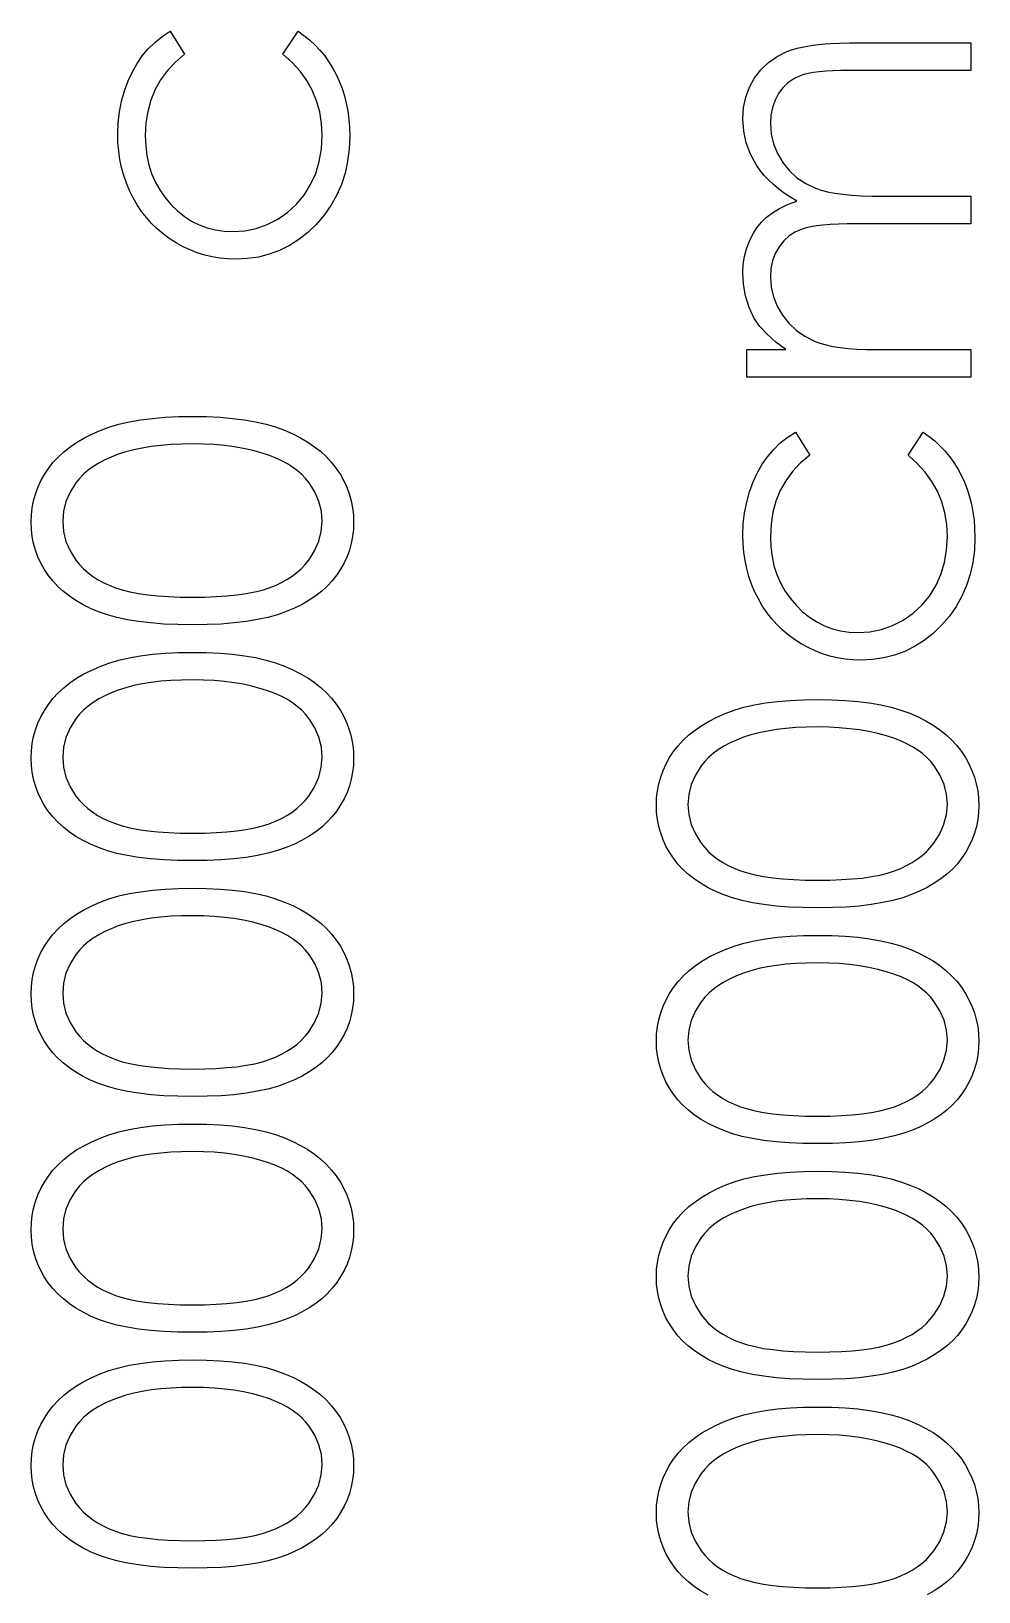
# Model space of a CAD drawing. Header units: millimetres. Extents: x -496 to 15, y 154 to 434.
# Drawn here: x -371.89 to -362.62, y 207.67 to 222.94 of the extents above; entities that cross this region are included whole.
import ezdxf

# ---------------------------------------------------------------- set-up
doc = ezdxf.new("R2010")
doc.units = ezdxf.units.MM

msp = doc.modelspace()

# ---------------------------------------------------------------- linework, layer by layer
at = {"color": 7, "linetype": 'Continuous', "flags": 128}
for points in [[(-370.532, 222.94), (-370.392, 222.715), (-370.392, 222.715), (-370.482, 222.639), (-370.56, 222.555), (-370.626, 222.466), (-370.68, 222.369), (-370.722, 222.266), (-370.752, 222.156), (-370.77, 222.04), (-370.776, 221.917), (-370.776, 221.917), (-370.772, 221.818), (-370.761, 221.723), (-370.741, 221.633), (-370.714, 221.547), (-370.678, 221.466), (-370.635, 221.388), (-370.585, 221.315), (-370.526, 221.246), (-370.462, 221.183), (-370.394, 221.129), (-370.323, 221.083), (-370.248, 221.045), (-370.171, 221.016), (-370.09, 220.996), (-370.005, 220.983), (-369.917, 220.979), (-369.917, 220.979), (-369.802, 220.987), (-369.691, 221.009), (-369.583, 221.048), (-369.478, 221.101), (-369.382, 221.169), (-369.296, 221.247), (-369.222, 221.337), (-369.159, 221.439), (-369.109, 221.549), (-369.074, 221.666), (-369.053, 221.789), (-369.046, 221.919), (-369.046, 221.919), (-369.052, 222.038), (-369.07, 222.151), (-369.1, 222.259), (-369.142, 222.362), (-369.196, 222.458), (-369.262, 222.549), (-369.34, 222.635), (-369.43, 222.715), (-369.43, 222.715), (-369.282, 222.94), (-369.282, 222.94), (-369.224, 222.899), (-369.169, 222.855), (-369.117, 222.807), (-369.069, 222.756), (-369.024, 222.702), (-368.983, 222.643), (-368.944, 222.582), (-368.909, 222.518), (-368.878, 222.451), (-368.851, 222.381), (-368.828, 222.309), (-368.81, 222.235), (-368.795, 222.158), (-368.785, 222.079), (-368.778, 221.998), (-368.776, 221.914), (-368.776, 221.914), (-368.781, 221.787), (-368.797, 221.666), (-368.822, 221.55), (-368.858, 221.439), (-368.904, 221.334), (-368.96, 221.234), (-369.026, 221.14), (-369.102, 221.052), (-369.186, 220.972), (-369.273, 220.902), (-369.366, 220.844), (-369.462, 220.795), (-369.564, 220.758), (-369.669, 220.731), (-369.779, 220.715), (-369.893, 220.71), (-369.893, 220.71), (-369.971, 220.712), (-370.047, 220.72), (-370.122, 220.732), (-370.195, 220.75), (-370.267, 220.772), (-370.338, 220.8), (-370.407, 220.832), (-370.475, 220.869), (-370.541, 220.911), (-370.602, 220.957), (-370.66, 221.006), (-370.715, 221.06), (-370.765, 221.116), (-370.812, 221.177), (-370.855, 221.242), (-370.895, 221.31), (-370.93, 221.381), (-370.961, 221.454), (-370.987, 221.529), (-371.008, 221.607), (-371.025, 221.686), (-371.036, 221.767), (-371.043, 221.851), (-371.046, 221.937), (-371.046, 221.937), (-371.041, 222.044), (-371.029, 222.151), (-371.008, 222.255), (-370.979, 222.357), (-370.943, 222.454), (-370.902, 222.544), (-370.856, 222.626), (-370.805, 222.701), (-370.748, 222.768), (-370.683, 222.831), (-370.611, 222.889), (-370.532, 222.94)], [(-364.892, 219.556), (-364.892, 219.825), (-364.892, 219.825), (-364.511, 219.825), (-364.511, 219.825), (-364.609, 219.899), (-364.694, 219.975), (-364.763, 220.051), (-364.819, 220.129), (-364.819, 220.129), (-364.868, 220.238), (-364.903, 220.35), (-364.923, 220.464), (-364.93, 220.581), (-364.93, 220.581), (-364.926, 220.66), (-364.915, 220.737), (-364.895, 220.812), (-364.867, 220.885), (-364.833, 220.954), (-364.794, 221.016), (-364.749, 221.072), (-364.7, 221.121), (-364.642, 221.164), (-364.573, 221.206), (-364.493, 221.244), (-364.401, 221.279), (-364.401, 221.279), (-364.464, 221.315), (-364.523, 221.353), (-364.578, 221.394), (-364.629, 221.437), (-364.677, 221.482), (-364.721, 221.529), (-364.76, 221.578), (-364.796, 221.63), (-364.855, 221.737), (-364.897, 221.848), (-364.922, 221.963), (-364.93, 222.083), (-364.93, 222.083), (-364.923, 222.193), (-364.902, 222.296), (-364.867, 222.393), (-364.817, 222.483), (-364.754, 222.564), (-364.68, 222.634), (-364.595, 222.693), (-364.499, 222.741), (-364.445, 222.761), (-364.384, 222.777), (-364.317, 222.792), (-364.243, 222.804), (-364.164, 222.813), (-364.078, 222.82), (-363.986, 222.824), (-363.887, 222.825), (-363.887, 222.825), (-362.7, 222.825), (-362.7, 222.825), (-362.7, 222.556), (-362.7, 222.556), (-363.888, 222.556), (-363.888, 222.556), (-363.972, 222.555), (-364.05, 222.553), (-364.12, 222.548), (-364.184, 222.543), (-364.241, 222.536), (-364.291, 222.527), (-364.334, 222.517), (-364.37, 222.505), (-364.433, 222.475), (-364.489, 222.436), (-364.538, 222.387), (-364.581, 222.33), (-364.616, 222.266), (-364.641, 222.195), (-364.656, 222.119), (-364.661, 222.036), (-364.661, 222.036), (-364.653, 221.934), (-364.631, 221.838), (-364.593, 221.744), (-364.541, 221.656), (-364.476, 221.576), (-364.401, 221.507), (-364.316, 221.45), (-364.221, 221.404), (-364.166, 221.386), (-364.104, 221.369), (-364.033, 221.356), (-363.953, 221.345), (-363.866, 221.336), (-363.77, 221.33), (-363.665, 221.326), (-363.552, 221.325), (-363.552, 221.325), (-362.7, 221.325), (-362.7, 221.325), (-362.7, 221.056), (-362.7, 221.056), (-363.814, 221.056), (-363.814, 221.056), (-363.909, 221.055), (-363.996, 221.053), (-364.075, 221.048), (-364.145, 221.043), (-364.209, 221.036), (-364.263, 221.027), (-364.311, 221.017), (-364.35, 221.005), (-364.417, 220.976), (-364.477, 220.937), (-364.53, 220.888), (-364.576, 220.83), (-364.614, 220.765), (-364.64, 220.694), (-364.656, 220.617), (-364.661, 220.534), (-364.661, 220.534), (-364.654, 220.437), (-364.632, 220.342), (-364.595, 220.251), (-364.544, 220.163), (-364.48, 220.083), (-364.406, 220.013), (-364.323, 219.955), (-364.229, 219.908), (-364.176, 219.889), (-364.117, 219.872), (-364.05, 219.857), (-363.978, 219.846), (-363.899, 219.836), (-363.813, 219.83), (-363.721, 219.826), (-363.622, 219.825), (-363.622, 219.825), (-362.7, 219.825), (-362.7, 219.825), (-362.7, 219.556), (-362.7, 219.556), (-364.892, 219.556)], [(-370.314, 217.133), (-370.458, 217.134), (-370.594, 217.14), (-370.722, 217.151), (-370.841, 217.164), (-370.951, 217.182), (-371.053, 217.204), (-371.147, 217.23), (-371.233, 217.259), (-371.311, 217.292), (-371.385, 217.329), (-371.454, 217.369), (-371.518, 217.413), (-371.577, 217.459), (-371.631, 217.508), (-371.68, 217.561), (-371.725, 217.618), (-371.764, 217.676), (-371.798, 217.737), (-371.826, 217.799), (-371.85, 217.863), (-371.868, 217.929), (-371.882, 217.996), (-371.889, 218.065), (-371.892, 218.136), (-371.892, 218.136), (-371.889, 218.207), (-371.881, 218.277), (-371.868, 218.345), (-371.85, 218.412), (-371.826, 218.477), (-371.797, 218.54), (-371.763, 218.602), (-371.724, 218.661), (-371.679, 218.719), (-371.629, 218.773), (-371.574, 218.824), (-371.513, 218.872), (-371.448, 218.917), (-371.376, 218.96), (-371.3, 218.998), (-371.219, 219.034), (-371.131, 219.066), (-371.035, 219.094), (-370.933, 219.118), (-370.824, 219.137), (-370.707, 219.152), (-370.583, 219.163), (-370.452, 219.169), (-370.314, 219.171), (-370.314, 219.171), (-370.176, 219.169), (-370.045, 219.163), (-369.922, 219.152), (-369.806, 219.137), (-369.697, 219.118), (-369.595, 219.095), (-369.501, 219.068), (-369.413, 219.036), (-369.332, 219), (-369.257, 218.962), (-369.186, 218.92), (-369.12, 218.875), (-369.06, 218.827), (-369.004, 218.776), (-368.954, 218.721), (-368.909, 218.663), (-368.868, 218.603), (-368.834, 218.541), (-368.805, 218.478), (-368.781, 218.413), (-368.762, 218.346), (-368.749, 218.277), (-368.74, 218.207), (-368.738, 218.136), (-368.738, 218.136), (-368.74, 218.065), (-368.748, 217.996), (-368.761, 217.929), (-368.779, 217.864), (-368.802, 217.8), (-368.831, 217.738), (-368.865, 217.678), (-368.903, 217.62), (-368.947, 217.564), (-368.996, 217.511), (-369.05, 217.462), (-369.109, 217.416), (-369.174, 217.372), (-369.243, 217.332), (-369.317, 217.295), (-369.397, 217.261), (-369.483, 217.231), (-369.577, 217.205), (-369.679, 217.183), (-369.79, 217.165), (-369.909, 217.151), (-370.035, 217.14), (-370.171, 217.134), (-370.314, 217.133)], [(-364.416, 219.017), (-364.276, 218.792), (-364.276, 218.792), (-364.367, 218.716), (-364.445, 218.632), (-364.511, 218.542), (-364.565, 218.446), (-364.607, 218.343), (-364.637, 218.233), (-364.655, 218.117), (-364.661, 217.994), (-364.661, 217.994), (-364.657, 217.895), (-364.645, 217.8), (-364.626, 217.71), (-364.599, 217.624), (-364.563, 217.542), (-364.52, 217.465), (-364.469, 217.392), (-364.41, 217.323), (-364.346, 217.26), (-364.278, 217.206), (-364.207, 217.16), (-364.133, 217.122), (-364.055, 217.093), (-363.974, 217.073), (-363.889, 217.06), (-363.802, 217.056), (-363.802, 217.056), (-363.687, 217.064), (-363.575, 217.086), (-363.468, 217.125), (-363.363, 217.178), (-363.266, 217.246), (-363.18, 217.324), (-363.106, 217.414), (-363.044, 217.515), (-362.994, 217.626), (-362.959, 217.743), (-362.938, 217.866), (-362.93, 217.996), (-362.93, 217.996), (-362.936, 218.115), (-362.954, 218.228), (-362.984, 218.336), (-363.026, 218.439), (-363.081, 218.535), (-363.147, 218.626), (-363.225, 218.712), (-363.315, 218.792), (-363.315, 218.792), (-363.167, 219.017), (-363.167, 219.017), (-363.109, 218.976), (-363.053, 218.932), (-363.002, 218.884), (-362.954, 218.833), (-362.909, 218.779), (-362.867, 218.72), (-362.829, 218.659), (-362.794, 218.595), (-362.763, 218.527), (-362.736, 218.458), (-362.713, 218.386), (-362.694, 218.312), (-362.68, 218.235), (-362.669, 218.156), (-362.663, 218.075), (-362.661, 217.991), (-362.661, 217.991), (-362.666, 217.864), (-362.681, 217.743), (-362.707, 217.627), (-362.742, 217.516), (-362.788, 217.411), (-362.844, 217.311), (-362.91, 217.217), (-362.987, 217.129), (-363.07, 217.048), (-363.158, 216.979), (-363.251, 216.92), (-363.347, 216.872), (-363.448, 216.835), (-363.553, 216.808), (-363.663, 216.792), (-363.778, 216.786), (-363.778, 216.786), (-363.855, 216.789), (-363.931, 216.797), (-364.007, 216.809), (-364.08, 216.827), (-364.152, 216.849), (-364.223, 216.877), (-364.292, 216.909), (-364.36, 216.946), (-364.425, 216.988), (-364.487, 217.034), (-364.545, 217.083), (-364.599, 217.137), (-364.65, 217.193), (-364.697, 217.254), (-364.74, 217.319), (-364.779, 217.387), (-364.815, 217.458), (-364.846, 217.531), (-364.871, 217.606), (-364.892, 217.684), (-364.909, 217.763), (-364.921, 217.844), (-364.928, 217.928), (-364.93, 218.014), (-364.93, 218.014), (-364.926, 218.121), (-364.913, 218.228), (-364.893, 218.332), (-364.864, 218.434), (-364.828, 218.531), (-364.787, 218.621), (-364.741, 218.703), (-364.69, 218.777), (-364.632, 218.845), (-364.568, 218.908), (-364.496, 218.966), (-364.416, 219.017)], [(-370.315, 217.402), (-370.195, 217.403), (-370.082, 217.408), (-369.977, 217.415), (-369.879, 217.425), (-369.788, 217.438), (-369.706, 217.454), (-369.631, 217.472), (-369.564, 217.494), (-369.502, 217.518), (-369.444, 217.545), (-369.39, 217.575), (-369.34, 217.607), (-369.293, 217.643), (-369.251, 217.681), (-369.212, 217.722), (-369.177, 217.765), (-369.12, 217.856), (-369.079, 217.95), (-369.054, 218.046), (-369.046, 218.145), (-369.046, 218.145), (-369.053, 218.244), (-369.078, 218.34), (-369.118, 218.433), (-369.174, 218.522), (-369.209, 218.565), (-369.246, 218.604), (-369.289, 218.642), (-369.335, 218.676), (-369.385, 218.708), (-369.44, 218.738), (-369.498, 218.764), (-369.561, 218.788), (-369.561, 218.788), (-369.641, 218.815), (-369.725, 218.838), (-369.814, 218.857), (-369.906, 218.874), (-370.002, 218.886), (-370.102, 218.895), (-370.207, 218.9), (-370.315, 218.902), (-370.315, 218.902), (-370.423, 218.9), (-370.526, 218.896), (-370.624, 218.887), (-370.718, 218.877), (-370.806, 218.862), (-370.889, 218.845), (-370.967, 218.824), (-371.04, 218.801), (-371.109, 218.774), (-371.172, 218.746), (-371.231, 218.714), (-371.285, 218.681), (-371.334, 218.645), (-371.379, 218.606), (-371.419, 218.565), (-371.454, 218.521), (-371.511, 218.431), (-371.552, 218.338), (-371.576, 218.243), (-371.584, 218.145), (-371.584, 218.145), (-371.576, 218.045), (-371.552, 217.949), (-371.511, 217.856), (-371.454, 217.765), (-371.419, 217.722), (-371.38, 217.681), (-371.338, 217.643), (-371.292, 217.609), (-371.242, 217.576), (-371.188, 217.546), (-371.13, 217.519), (-371.069, 217.494), (-371.001, 217.473), (-370.926, 217.454), (-370.843, 217.438), (-370.752, 217.425), (-370.654, 217.415), (-370.549, 217.408), (-370.436, 217.403), (-370.315, 217.402)], [(-370.314, 214.825), (-370.458, 214.827), (-370.594, 214.833), (-370.722, 214.843), (-370.841, 214.857), (-370.951, 214.874), (-371.053, 214.896), (-371.147, 214.922), (-371.233, 214.952), (-371.311, 214.985), (-371.385, 215.021), (-371.454, 215.062), (-371.518, 215.105), (-371.577, 215.151), (-371.631, 215.201), (-371.68, 215.253), (-371.725, 215.31), (-371.764, 215.369), (-371.798, 215.429), (-371.826, 215.491), (-371.85, 215.556), (-371.868, 215.621), (-371.882, 215.689), (-371.889, 215.757), (-371.892, 215.828), (-371.892, 215.828), (-371.889, 215.899), (-371.881, 215.97), (-371.868, 216.038), (-371.85, 216.104), (-371.826, 216.169), (-371.797, 216.232), (-371.763, 216.294), (-371.724, 216.354), (-371.679, 216.411), (-371.629, 216.466), (-371.574, 216.517), (-371.513, 216.565), (-371.448, 216.61), (-371.376, 216.652), (-371.3, 216.69), (-371.219, 216.726), (-371.131, 216.758), (-371.035, 216.786), (-370.933, 216.81), (-370.824, 216.829), (-370.707, 216.844), (-370.583, 216.855), (-370.452, 216.861), (-370.314, 216.863), (-370.314, 216.863), (-370.176, 216.861), (-370.045, 216.855), (-369.922, 216.844), (-369.806, 216.83), (-369.697, 216.811), (-369.595, 216.787), (-369.501, 216.76), (-369.413, 216.728), (-369.332, 216.693), (-369.257, 216.654), (-369.186, 216.613), (-369.12, 216.568), (-369.06, 216.52), (-369.004, 216.468), (-368.954, 216.413), (-368.909, 216.356), (-368.868, 216.295), (-368.834, 216.234), (-368.805, 216.17), (-368.781, 216.105), (-368.762, 216.038), (-368.749, 215.97), (-368.74, 215.899), (-368.738, 215.828), (-368.738, 215.828), (-368.74, 215.757), (-368.748, 215.689), (-368.761, 215.621), (-368.779, 215.556), (-368.802, 215.493), (-368.831, 215.431), (-368.865, 215.371), (-368.903, 215.312), (-368.947, 215.256), (-368.996, 215.204), (-369.05, 215.154), (-369.109, 215.108), (-369.174, 215.065), (-369.243, 215.024), (-369.317, 214.987), (-369.397, 214.954), (-369.483, 214.923), (-369.577, 214.897), (-369.679, 214.875), (-369.79, 214.857), (-369.909, 214.843), (-370.035, 214.833), (-370.171, 214.827), (-370.314, 214.825)], [(-370.315, 215.094), (-370.195, 215.095), (-370.082, 215.1), (-369.977, 215.107), (-369.879, 215.117), (-369.788, 215.13), (-369.706, 215.146), (-369.631, 215.164), (-369.564, 215.186), (-369.502, 215.211), (-369.444, 215.238), (-369.39, 215.267), (-369.34, 215.3), (-369.293, 215.335), (-369.251, 215.373), (-369.212, 215.414), (-369.177, 215.457), (-369.12, 215.548), (-369.079, 215.642), (-369.054, 215.738), (-369.046, 215.837), (-369.046, 215.837), (-369.053, 215.936), (-369.078, 216.032), (-369.118, 216.125), (-369.174, 216.214), (-369.209, 216.257), (-369.246, 216.297), (-369.289, 216.334), (-369.335, 216.369), (-369.385, 216.401), (-369.44, 216.43), (-369.498, 216.457), (-369.561, 216.481), (-369.561, 216.481), (-369.641, 216.507), (-369.725, 216.53), (-369.814, 216.55), (-369.906, 216.566), (-370.002, 216.578), (-370.102, 216.587), (-370.207, 216.592), (-370.315, 216.594), (-370.315, 216.594), (-370.423, 216.592), (-370.526, 216.588), (-370.624, 216.58), (-370.718, 216.569), (-370.806, 216.554), (-370.889, 216.538), (-370.967, 216.517), (-371.04, 216.493), (-371.109, 216.467), (-371.172, 216.438), (-371.231, 216.407), (-371.285, 216.373), (-371.334, 216.337), (-371.379, 216.298), (-371.419, 216.257), (-371.454, 216.214), (-371.511, 216.123), (-371.552, 216.03), (-371.576, 215.935), (-371.584, 215.837), (-371.584, 215.837), (-371.576, 215.738), (-371.552, 215.641), (-371.511, 215.548), (-371.454, 215.457), (-371.419, 215.414), (-371.38, 215.374), (-371.338, 215.336), (-371.292, 215.301), (-371.242, 215.268), (-371.188, 215.238), (-371.13, 215.211), (-371.069, 215.187), (-371.001, 215.165), (-370.926, 215.146), (-370.843, 215.13), (-370.752, 215.118), (-370.654, 215.107), (-370.549, 215.1), (-370.436, 215.095), (-370.315, 215.094)], [(-364.198, 214.363), (-364.343, 214.365), (-364.478, 214.371), (-364.606, 214.381), (-364.725, 214.395), (-364.836, 214.413), (-364.938, 214.435), (-365.032, 214.461), (-365.117, 214.49), (-365.196, 214.523), (-365.27, 214.56), (-365.338, 214.6), (-365.403, 214.643), (-365.462, 214.69), (-365.516, 214.739), (-365.565, 214.792), (-365.609, 214.848), (-365.648, 214.907), (-365.683, 214.968), (-365.711, 215.03), (-365.734, 215.094), (-365.753, 215.16), (-365.766, 215.227), (-365.774, 215.295), (-365.776, 215.366), (-365.776, 215.366), (-365.774, 215.438), (-365.766, 215.508), (-365.753, 215.576), (-365.734, 215.643), (-365.711, 215.708), (-365.681, 215.771), (-365.648, 215.833), (-365.608, 215.892), (-365.564, 215.949), (-365.513, 216.004), (-365.459, 216.055), (-365.398, 216.103), (-365.332, 216.148), (-365.261, 216.19), (-365.185, 216.229), (-365.103, 216.265), (-365.016, 216.297), (-364.92, 216.325), (-364.818, 216.348), (-364.709, 216.368), (-364.592, 216.383), (-364.468, 216.393), (-364.337, 216.399), (-364.198, 216.402), (-364.198, 216.402), (-364.061, 216.399), (-363.93, 216.393), (-363.806, 216.383), (-363.691, 216.368), (-363.582, 216.349), (-363.48, 216.326), (-363.385, 216.298), (-363.298, 216.267), (-363.217, 216.231), (-363.141, 216.193), (-363.07, 216.151), (-363.004, 216.106), (-362.944, 216.058), (-362.889, 216.006), (-362.838, 215.952), (-362.793, 215.894), (-362.753, 215.834), (-362.719, 215.772), (-362.689, 215.708), (-362.665, 215.643), (-362.647, 215.577), (-362.633, 215.508), (-362.625, 215.438), (-362.623, 215.366), (-362.623, 215.366), (-362.625, 215.295), (-362.633, 215.227), (-362.646, 215.16), (-362.664, 215.095), (-362.687, 215.031), (-362.716, 214.969), (-362.749, 214.909), (-362.788, 214.851), (-362.832, 214.795), (-362.88, 214.742), (-362.935, 214.693), (-362.994, 214.646), (-363.058, 214.603), (-363.127, 214.563), (-363.202, 214.526), (-363.281, 214.492), (-363.367, 214.462), (-363.462, 214.436), (-363.564, 214.414), (-363.674, 214.396), (-363.793, 214.381), (-363.92, 214.371), (-364.055, 214.365), (-364.198, 214.363)], [(-364.199, 214.633), (-364.079, 214.634), (-363.966, 214.639), (-363.861, 214.646), (-363.763, 214.655), (-363.673, 214.669), (-363.591, 214.684), (-363.516, 214.703), (-363.448, 214.725), (-363.386, 214.749), (-363.329, 214.776), (-363.275, 214.806), (-363.224, 214.838), (-363.178, 214.874), (-363.135, 214.911), (-363.097, 214.952), (-363.062, 214.996), (-363.004, 215.087), (-362.963, 215.181), (-362.939, 215.277), (-362.93, 215.375), (-362.93, 215.375), (-362.938, 215.475), (-362.962, 215.571), (-363.002, 215.663), (-363.059, 215.753), (-363.093, 215.795), (-363.131, 215.835), (-363.174, 215.872), (-363.22, 215.907), (-363.27, 215.939), (-363.325, 215.969), (-363.383, 215.995), (-363.445, 216.019), (-363.445, 216.019), (-363.526, 216.045), (-363.61, 216.069), (-363.698, 216.088), (-363.79, 216.104), (-363.886, 216.116), (-363.987, 216.125), (-364.091, 216.131), (-364.2, 216.133), (-364.2, 216.133), (-364.308, 216.131), (-364.411, 216.127), (-364.509, 216.118), (-364.602, 216.107), (-364.691, 216.093), (-364.773, 216.076), (-364.852, 216.055), (-364.925, 216.032), (-364.993, 216.005), (-365.056, 215.976), (-365.115, 215.945), (-365.169, 215.911), (-365.219, 215.875), (-365.263, 215.836), (-365.303, 215.795), (-365.338, 215.752), (-365.395, 215.661), (-365.436, 215.569), (-365.46, 215.473), (-365.469, 215.375), (-365.469, 215.375), (-365.46, 215.276), (-365.436, 215.179), (-365.395, 215.086), (-365.338, 214.996), (-365.303, 214.952), (-365.265, 214.912), (-365.223, 214.874), (-365.177, 214.839), (-365.126, 214.807), (-365.073, 214.777), (-365.015, 214.75), (-364.953, 214.725), (-364.886, 214.704), (-364.811, 214.685), (-364.728, 214.669), (-364.637, 214.656), (-364.539, 214.646), (-364.434, 214.639), (-364.32, 214.634), (-364.2, 214.633)], [(-370.314, 212.517), (-370.458, 212.519), (-370.594, 212.525), (-370.722, 212.535), (-370.841, 212.549), (-370.951, 212.567), (-371.053, 212.589), (-371.147, 212.615), (-371.233, 212.644), (-371.311, 212.677), (-371.385, 212.714), (-371.454, 212.754), (-371.518, 212.797), (-371.577, 212.844), (-371.631, 212.893), (-371.68, 212.946), (-371.725, 213.002), (-371.764, 213.061), (-371.798, 213.122), (-371.826, 213.184), (-371.85, 213.248), (-371.868, 213.314), (-371.882, 213.381), (-371.889, 213.449), (-371.892, 213.52), (-371.892, 213.52), (-371.889, 213.592), (-371.881, 213.662), (-371.868, 213.73), (-371.85, 213.797), (-371.826, 213.862), (-371.797, 213.925), (-371.763, 213.987), (-371.724, 214.046), (-371.679, 214.103), (-371.629, 214.158), (-371.574, 214.209), (-371.513, 214.257), (-371.448, 214.302), (-371.376, 214.344), (-371.3, 214.383), (-371.219, 214.419), (-371.131, 214.451), (-371.035, 214.479), (-370.933, 214.502), (-370.824, 214.521), (-370.707, 214.536), (-370.583, 214.547), (-370.452, 214.553), (-370.314, 214.556), (-370.314, 214.556), (-370.176, 214.553), (-370.045, 214.547), (-369.922, 214.536), (-369.806, 214.522), (-369.697, 214.503), (-369.595, 214.479), (-369.501, 214.452), (-369.413, 214.42), (-369.332, 214.385), (-369.257, 214.347), (-369.186, 214.305), (-369.12, 214.26), (-369.06, 214.212), (-369.004, 214.16), (-368.954, 214.106), (-368.909, 214.048), (-368.868, 213.988), (-368.834, 213.926), (-368.805, 213.862), (-368.781, 213.797), (-368.762, 213.731), (-368.749, 213.662), (-368.74, 213.592), (-368.738, 213.52), (-368.738, 213.52), (-368.74, 213.449), (-368.748, 213.381), (-368.761, 213.314), (-368.779, 213.249), (-368.802, 213.185), (-368.831, 213.123), (-368.865, 213.063), (-368.903, 213.005), (-368.947, 212.949), (-368.996, 212.896), (-369.05, 212.847), (-369.109, 212.8), (-369.174, 212.757), (-369.243, 212.717), (-369.317, 212.679), (-369.397, 212.646), (-369.483, 212.616), (-369.577, 212.589), (-369.679, 212.568), (-369.79, 212.55), (-369.909, 212.535), (-370.035, 212.525), (-370.171, 212.519), (-370.314, 212.517)], [(-370.315, 212.786), (-370.195, 212.788), (-370.082, 212.792), (-369.977, 212.8), (-369.879, 212.809), (-369.788, 212.823), (-369.706, 212.838), (-369.631, 212.857), (-369.564, 212.878), (-369.502, 212.903), (-369.444, 212.93), (-369.39, 212.96), (-369.34, 212.992), (-369.293, 213.027), (-369.251, 213.065), (-369.212, 213.106), (-369.177, 213.149), (-369.12, 213.241), (-369.079, 213.335), (-369.054, 213.431), (-369.046, 213.529), (-369.046, 213.529), (-369.053, 213.628), (-369.078, 213.725), (-369.118, 213.817), (-369.174, 213.907), (-369.209, 213.949), (-369.246, 213.989), (-369.289, 214.026), (-369.335, 214.061), (-369.385, 214.093), (-369.44, 214.122), (-369.498, 214.149), (-369.561, 214.173), (-369.561, 214.173), (-369.641, 214.199), (-369.725, 214.223), (-369.814, 214.242), (-369.906, 214.258), (-370.002, 214.27), (-370.102, 214.279), (-370.207, 214.285), (-370.315, 214.286), (-370.315, 214.286), (-370.423, 214.285), (-370.526, 214.28), (-370.624, 214.272), (-370.718, 214.261), (-370.806, 214.247), (-370.889, 214.23), (-370.967, 214.209), (-371.04, 214.186), (-371.109, 214.159), (-371.172, 214.13), (-371.231, 214.099), (-371.285, 214.065), (-371.334, 214.029), (-371.379, 213.99), (-371.419, 213.949), (-371.454, 213.906), (-371.511, 213.815), (-371.552, 213.723), (-371.576, 213.627), (-371.584, 213.529), (-371.584, 213.529), (-371.576, 213.43), (-371.552, 213.333), (-371.511, 213.24), (-371.454, 213.149), (-371.419, 213.106), (-371.38, 213.066), (-371.338, 213.028), (-371.292, 212.993), (-371.242, 212.961), (-371.188, 212.931), (-371.13, 212.904), (-371.069, 212.879), (-371.001, 212.857), (-370.926, 212.839), (-370.843, 212.823), (-370.752, 212.81), (-370.654, 212.8), (-370.549, 212.792), (-370.436, 212.788), (-370.315, 212.786)], [(-364.198, 212.056), (-364.343, 212.058), (-364.478, 212.064), (-364.606, 212.074), (-364.725, 212.088), (-364.836, 212.105), (-364.938, 212.127), (-365.032, 212.153), (-365.117, 212.183), (-365.196, 212.216), (-365.27, 212.252), (-365.338, 212.292), (-365.403, 212.336), (-365.462, 212.382), (-365.516, 212.431), (-365.565, 212.484), (-365.609, 212.541), (-365.648, 212.6), (-365.683, 212.66), (-365.711, 212.722), (-365.734, 212.786), (-365.753, 212.852), (-365.766, 212.919), (-365.774, 212.988), (-365.776, 213.059), (-365.776, 213.059), (-365.774, 213.13), (-365.766, 213.201), (-365.753, 213.268), (-365.734, 213.335), (-365.711, 213.4), (-365.681, 213.463), (-365.648, 213.525), (-365.608, 213.585), (-365.564, 213.642), (-365.513, 213.696), (-365.459, 213.747), (-365.398, 213.795), (-365.332, 213.841), (-365.261, 213.883), (-365.185, 213.921), (-365.103, 213.957), (-365.016, 213.989), (-364.92, 214.017), (-364.818, 214.041), (-364.709, 214.06), (-364.592, 214.075), (-364.468, 214.086), (-364.337, 214.092), (-364.198, 214.094), (-364.198, 214.094), (-364.061, 214.092), (-363.93, 214.086), (-363.806, 214.075), (-363.691, 214.061), (-363.582, 214.041), (-363.48, 214.018), (-363.385, 213.991), (-363.298, 213.959), (-363.217, 213.923), (-363.141, 213.885), (-363.07, 213.844), (-363.004, 213.798), (-362.944, 213.75), (-362.889, 213.699), (-362.838, 213.644), (-362.793, 213.586), (-362.753, 213.526), (-362.719, 213.464), (-362.689, 213.401), (-362.665, 213.336), (-362.647, 213.269), (-362.633, 213.201), (-362.625, 213.13), (-362.623, 213.059), (-362.623, 213.059), (-362.625, 212.988), (-362.633, 212.919), (-362.646, 212.852), (-362.664, 212.787), (-362.687, 212.723), (-362.716, 212.661), (-362.749, 212.601), (-362.788, 212.543), (-362.832, 212.487), (-362.88, 212.434), (-362.935, 212.385), (-362.994, 212.339), (-363.058, 212.295), (-363.127, 212.255), (-363.202, 212.218), (-363.281, 212.184), (-363.367, 212.154), (-363.462, 212.128), (-363.564, 212.106), (-363.674, 212.088), (-363.793, 212.074), (-363.92, 212.064), (-364.055, 212.058), (-364.198, 212.056)], [(-364.199, 212.325), (-364.079, 212.326), (-363.966, 212.331), (-363.861, 212.338), (-363.763, 212.348), (-363.673, 212.361), (-363.591, 212.377), (-363.516, 212.395), (-363.448, 212.417), (-363.386, 212.442), (-363.329, 212.469), (-363.275, 212.498), (-363.224, 212.53), (-363.178, 212.566), (-363.135, 212.604), (-363.097, 212.645), (-363.062, 212.688), (-363.004, 212.779), (-362.963, 212.873), (-362.939, 212.969), (-362.93, 213.068), (-362.93, 213.068), (-362.938, 213.167), (-362.962, 213.263), (-363.002, 213.356), (-363.059, 213.445), (-363.093, 213.488), (-363.131, 213.527), (-363.174, 213.565), (-363.22, 213.6), (-363.27, 213.631), (-363.325, 213.661), (-363.383, 213.687), (-363.445, 213.711), (-363.445, 213.711), (-363.526, 213.738), (-363.61, 213.761), (-363.698, 213.78), (-363.79, 213.797), (-363.886, 213.809), (-363.987, 213.818), (-364.091, 213.823), (-364.2, 213.825), (-364.2, 213.825), (-364.308, 213.823), (-364.411, 213.819), (-364.509, 213.811), (-364.602, 213.8), (-364.691, 213.785), (-364.773, 213.768), (-364.852, 213.747), (-364.925, 213.724), (-364.993, 213.698), (-365.056, 213.669), (-365.115, 213.637), (-365.169, 213.604), (-365.219, 213.568), (-365.263, 213.529), (-365.303, 213.488), (-365.338, 213.445), (-365.395, 213.354), (-365.436, 213.261), (-365.46, 213.166), (-365.469, 213.068), (-365.469, 213.068), (-365.46, 212.969), (-365.436, 212.872), (-365.395, 212.779), (-365.338, 212.688), (-365.303, 212.645), (-365.265, 212.604), (-365.223, 212.567), (-365.177, 212.532), (-365.126, 212.499), (-365.073, 212.469), (-365.015, 212.442), (-364.953, 212.417), (-364.886, 212.396), (-364.811, 212.377), (-364.728, 212.361), (-364.637, 212.348), (-364.539, 212.338), (-364.434, 212.331), (-364.32, 212.326), (-364.2, 212.325)], [(-370.314, 210.21), (-370.458, 210.211), (-370.594, 210.217), (-370.722, 210.228), (-370.841, 210.241), (-370.951, 210.259), (-371.053, 210.281), (-371.147, 210.307), (-371.233, 210.336), (-371.311, 210.369), (-371.385, 210.406), (-371.454, 210.446), (-371.518, 210.49), (-371.577, 210.536), (-371.631, 210.585), (-371.68, 210.638), (-371.725, 210.695), (-371.764, 210.753), (-371.798, 210.814), (-371.826, 210.876), (-371.85, 210.94), (-371.868, 211.006), (-371.882, 211.073), (-371.889, 211.142), (-371.892, 211.213), (-371.892, 211.213), (-371.889, 211.284), (-371.881, 211.354), (-371.868, 211.422), (-371.85, 211.489), (-371.826, 211.554), (-371.797, 211.617), (-371.763, 211.679), (-371.724, 211.738), (-371.679, 211.795), (-371.629, 211.85), (-371.574, 211.901), (-371.513, 211.949), (-371.448, 211.994), (-371.376, 212.036), (-371.3, 212.075), (-371.219, 212.111), (-371.131, 212.143), (-371.035, 212.171), (-370.933, 212.195), (-370.824, 212.214), (-370.707, 212.229), (-370.583, 212.24), (-370.452, 212.246), (-370.314, 212.248), (-370.314, 212.248), (-370.176, 212.246), (-370.045, 212.24), (-369.922, 212.229), (-369.806, 212.214), (-369.697, 212.195), (-369.595, 212.172), (-369.501, 212.145), (-369.413, 212.113), (-369.332, 212.077), (-369.257, 212.039), (-369.186, 211.997), (-369.12, 211.952), (-369.06, 211.904), (-369.004, 211.853), (-368.954, 211.798), (-368.909, 211.74), (-368.868, 211.68), (-368.834, 211.618), (-368.805, 211.554), (-368.781, 211.49), (-368.762, 211.423), (-368.749, 211.354), (-368.74, 211.284), (-368.738, 211.213), (-368.738, 211.213), (-368.74, 211.142), (-368.748, 211.073), (-368.761, 211.006), (-368.779, 210.941), (-368.802, 210.877), (-368.831, 210.815), (-368.865, 210.755), (-368.903, 210.697), (-368.947, 210.641), (-368.996, 210.588), (-369.05, 210.539), (-369.109, 210.493), (-369.174, 210.449), (-369.243, 210.409), (-369.317, 210.372), (-369.397, 210.338), (-369.483, 210.308), (-369.577, 210.282), (-369.679, 210.26), (-369.79, 210.242), (-369.909, 210.228), (-370.035, 210.217), (-370.171, 210.211), (-370.314, 210.21)], [(-370.315, 210.479), (-370.195, 210.48), (-370.082, 210.485), (-369.977, 210.492), (-369.879, 210.502), (-369.788, 210.515), (-369.706, 210.53), (-369.631, 210.549), (-369.564, 210.571), (-369.502, 210.595), (-369.444, 210.622), (-369.39, 210.652), (-369.34, 210.684), (-369.293, 210.72), (-369.251, 210.758), (-369.212, 210.798), (-369.177, 210.842), (-369.12, 210.933), (-369.079, 211.027), (-369.054, 211.123), (-369.046, 211.222), (-369.046, 211.222), (-369.053, 211.321), (-369.078, 211.417), (-369.118, 211.509), (-369.174, 211.599), (-369.209, 211.642), (-369.246, 211.681), (-369.289, 211.719), (-369.335, 211.753), (-369.385, 211.785), (-369.44, 211.815), (-369.498, 211.841), (-369.561, 211.865), (-369.561, 211.865), (-369.641, 211.892), (-369.725, 211.915), (-369.814, 211.934), (-369.906, 211.951), (-370.002, 211.963), (-370.102, 211.972), (-370.207, 211.977), (-370.315, 211.979), (-370.315, 211.979), (-370.423, 211.977), (-370.526, 211.973), (-370.624, 211.964), (-370.718, 211.954), (-370.806, 211.939), (-370.889, 211.922), (-370.967, 211.901), (-371.04, 211.878), (-371.109, 211.851), (-371.172, 211.823), (-371.231, 211.791), (-371.285, 211.758), (-371.334, 211.722), (-371.379, 211.683), (-371.419, 211.642), (-371.454, 211.598), (-371.511, 211.508), (-371.552, 211.415), (-371.576, 211.32), (-371.584, 211.222), (-371.584, 211.222), (-371.576, 211.122), (-371.552, 211.026), (-371.511, 210.933), (-371.454, 210.842), (-371.419, 210.798), (-371.38, 210.758), (-371.338, 210.72), (-371.292, 210.686), (-371.242, 210.653), (-371.188, 210.623), (-371.13, 210.596), (-371.069, 210.571), (-371.001, 210.55), (-370.926, 210.531), (-370.843, 210.515), (-370.752, 210.502), (-370.654, 210.492), (-370.549, 210.485), (-370.436, 210.48), (-370.315, 210.479)], [(-364.198, 209.748), (-364.343, 209.75), (-364.478, 209.756), (-364.606, 209.766), (-364.725, 209.78), (-364.836, 209.797), (-364.938, 209.82), (-365.032, 209.845), (-365.117, 209.875), (-365.196, 209.908), (-365.27, 209.945), (-365.338, 209.985), (-365.403, 210.028), (-365.462, 210.074), (-365.516, 210.124), (-365.565, 210.176), (-365.609, 210.233), (-365.648, 210.292), (-365.683, 210.353), (-365.711, 210.414), (-365.734, 210.479), (-365.753, 210.544), (-365.766, 210.612), (-365.774, 210.68), (-365.776, 210.751), (-365.776, 210.751), (-365.774, 210.823), (-365.766, 210.893), (-365.753, 210.961), (-365.734, 211.027), (-365.711, 211.092), (-365.681, 211.155), (-365.648, 211.217), (-365.608, 211.277), (-365.564, 211.334), (-365.513, 211.389), (-365.459, 211.44), (-365.398, 211.488), (-365.332, 211.533), (-365.261, 211.575), (-365.185, 211.613), (-365.103, 211.649), (-365.016, 211.681), (-364.92, 211.71), (-364.818, 211.733), (-364.709, 211.752), (-364.592, 211.767), (-364.468, 211.778), (-364.337, 211.784), (-364.198, 211.786), (-364.198, 211.786), (-364.061, 211.784), (-363.93, 211.778), (-363.806, 211.767), (-363.691, 211.753), (-363.582, 211.734), (-363.48, 211.71), (-363.385, 211.683), (-363.298, 211.651), (-363.217, 211.616), (-363.141, 211.577), (-363.07, 211.536), (-363.004, 211.491), (-362.944, 211.443), (-362.889, 211.391), (-362.838, 211.336), (-362.793, 211.279), (-362.753, 211.219), (-362.719, 211.157), (-362.689, 211.093), (-362.665, 211.028), (-362.647, 210.961), (-362.633, 210.893), (-362.625, 210.823), (-362.623, 210.751), (-362.623, 210.751), (-362.625, 210.68), (-362.633, 210.612), (-362.646, 210.544), (-362.664, 210.479), (-362.687, 210.416), (-362.716, 210.354), (-362.749, 210.294), (-362.788, 210.235), (-362.832, 210.179), (-362.88, 210.127), (-362.935, 210.077), (-362.994, 210.031), (-363.058, 209.988), (-363.127, 209.948), (-363.202, 209.91), (-363.281, 209.877), (-363.367, 209.847), (-363.462, 209.82), (-363.564, 209.798), (-363.674, 209.78), (-363.793, 209.766), (-363.92, 209.756), (-364.055, 209.75), (-364.198, 209.748)], [(-364.199, 210.017), (-364.079, 210.018), (-363.966, 210.023), (-363.861, 210.03), (-363.763, 210.04), (-363.673, 210.053), (-363.591, 210.069), (-363.516, 210.088), (-363.448, 210.109), (-363.386, 210.134), (-363.329, 210.161), (-363.275, 210.19), (-363.224, 210.223), (-363.178, 210.258), (-363.135, 210.296), (-363.097, 210.337), (-363.062, 210.38), (-363.004, 210.472), (-362.963, 210.565), (-362.939, 210.661), (-362.93, 210.76), (-362.93, 210.76), (-362.938, 210.859), (-362.962, 210.955), (-363.002, 211.048), (-363.059, 211.137), (-363.093, 211.18), (-363.131, 211.22), (-363.174, 211.257), (-363.22, 211.292), (-363.27, 211.324), (-363.325, 211.353), (-363.383, 211.38), (-363.445, 211.404), (-363.445, 211.404), (-363.526, 211.43), (-363.61, 211.454), (-363.698, 211.473), (-363.79, 211.489), (-363.886, 211.501), (-363.987, 211.51), (-364.091, 211.515), (-364.2, 211.517), (-364.2, 211.517), (-364.308, 211.515), (-364.411, 211.511), (-364.509, 211.503), (-364.602, 211.492), (-364.691, 211.478), (-364.773, 211.461), (-364.852, 211.44), (-364.925, 211.416), (-364.993, 211.39), (-365.056, 211.361), (-365.115, 211.33), (-365.169, 211.296), (-365.219, 211.26), (-365.263, 211.221), (-365.303, 211.18), (-365.338, 211.137), (-365.395, 211.046), (-365.436, 210.954), (-365.46, 210.858), (-365.469, 210.76), (-365.469, 210.76), (-365.46, 210.661), (-365.436, 210.564), (-365.395, 210.471), (-365.338, 210.38), (-365.303, 210.337), (-365.265, 210.297), (-365.223, 210.259), (-365.177, 210.224), (-365.126, 210.192), (-365.073, 210.161), (-365.015, 210.134), (-364.953, 210.11), (-364.886, 210.088), (-364.811, 210.07), (-364.728, 210.053), (-364.637, 210.041), (-364.539, 210.03), (-364.434, 210.023), (-364.32, 210.018), (-364.2, 210.017)], [(-370.314, 207.902), (-370.458, 207.904), (-370.594, 207.91), (-370.722, 207.92), (-370.841, 207.934), (-370.951, 207.951), (-371.053, 207.973), (-371.147, 207.999), (-371.233, 208.029), (-371.311, 208.062), (-371.385, 208.098), (-371.454, 208.139), (-371.518, 208.182), (-371.577, 208.228), (-371.631, 208.277), (-371.68, 208.33), (-371.725, 208.387), (-371.764, 208.446), (-371.798, 208.506), (-371.826, 208.568), (-371.85, 208.633), (-371.868, 208.698), (-371.882, 208.765), (-371.889, 208.834), (-371.892, 208.905), (-371.892, 208.905), (-371.889, 208.976), (-371.881, 209.047), (-371.868, 209.115), (-371.85, 209.181), (-371.826, 209.246), (-371.797, 209.309), (-371.763, 209.371), (-371.724, 209.431), (-371.679, 209.488), (-371.629, 209.542), (-371.574, 209.594), (-371.513, 209.642), (-371.448, 209.687), (-371.376, 209.729), (-371.3, 209.767), (-371.219, 209.803), (-371.131, 209.835), (-371.035, 209.863), (-370.933, 209.887), (-370.824, 209.906), (-370.707, 209.921), (-370.583, 209.932), (-370.452, 209.938), (-370.314, 209.94), (-370.314, 209.94), (-370.176, 209.938), (-370.045, 209.932), (-369.922, 209.921), (-369.806, 209.907), (-369.697, 209.887), (-369.595, 209.864), (-369.501, 209.837), (-369.413, 209.805), (-369.332, 209.77), (-369.257, 209.731), (-369.186, 209.69), (-369.12, 209.645), (-369.06, 209.597), (-369.004, 209.545), (-368.954, 209.49), (-368.909, 209.433), (-368.868, 209.372), (-368.834, 209.311), (-368.805, 209.247), (-368.781, 209.182), (-368.762, 209.115), (-368.749, 209.047), (-368.74, 208.976), (-368.738, 208.905), (-368.738, 208.905), (-368.74, 208.834), (-368.748, 208.765), (-368.761, 208.698), (-368.779, 208.633), (-368.802, 208.57), (-368.831, 208.508), (-368.865, 208.448), (-368.903, 208.389), (-368.947, 208.333), (-368.996, 208.28), (-369.05, 208.231), (-369.109, 208.185), (-369.174, 208.142), (-369.243, 208.101), (-369.317, 208.064), (-369.397, 208.03), (-369.483, 208), (-369.577, 207.974), (-369.679, 207.952), (-369.79, 207.934), (-369.909, 207.92), (-370.035, 207.91), (-370.171, 207.904), (-370.314, 207.902)], [(-370.315, 208.171), (-370.195, 208.172), (-370.082, 208.177), (-369.977, 208.184), (-369.879, 208.194), (-369.788, 208.207), (-369.706, 208.223), (-369.631, 208.241), (-369.564, 208.263), (-369.502, 208.288), (-369.444, 208.315), (-369.39, 208.344), (-369.34, 208.377), (-369.293, 208.412), (-369.251, 208.45), (-369.212, 208.491), (-369.177, 208.534), (-369.12, 208.625), (-369.079, 208.719), (-369.054, 208.815), (-369.046, 208.914), (-369.046, 208.914), (-369.053, 209.013), (-369.078, 209.109), (-369.118, 209.202), (-369.174, 209.291), (-369.209, 209.334), (-369.246, 209.374), (-369.289, 209.411), (-369.335, 209.446), (-369.385, 209.478), (-369.44, 209.507), (-369.498, 209.533), (-369.561, 209.558), (-369.561, 209.558), (-369.641, 209.584), (-369.725, 209.607), (-369.814, 209.627), (-369.906, 209.643), (-370.002, 209.655), (-370.102, 209.664), (-370.207, 209.669), (-370.315, 209.671), (-370.315, 209.671), (-370.423, 209.669), (-370.526, 209.665), (-370.624, 209.657), (-370.718, 209.646), (-370.806, 209.631), (-370.889, 209.615), (-370.967, 209.594), (-371.04, 209.57), (-371.109, 209.544), (-371.172, 209.515), (-371.231, 209.484), (-371.285, 209.45), (-371.334, 209.414), (-371.379, 209.375), (-371.419, 209.334), (-371.454, 209.291), (-371.511, 209.2), (-371.552, 209.107), (-371.576, 209.012), (-371.584, 208.914), (-371.584, 208.914), (-371.576, 208.815), (-371.552, 208.718), (-371.511, 208.625), (-371.454, 208.534), (-371.419, 208.491), (-371.38, 208.451), (-371.338, 208.413), (-371.292, 208.378), (-371.242, 208.345), (-371.188, 208.315), (-371.13, 208.288), (-371.069, 208.264), (-371.001, 208.242), (-370.926, 208.223), (-370.843, 208.207), (-370.752, 208.195), (-370.654, 208.184), (-370.549, 208.177), (-370.436, 208.172), (-370.315, 208.171)], [(-365.27, 207.637), (-365.338, 207.677), (-365.403, 207.72), (-365.462, 207.767), (-365.516, 207.816), (-365.565, 207.869), (-365.609, 207.925), (-365.648, 207.984), (-365.683, 208.045), (-365.711, 208.107), (-365.734, 208.171), (-365.753, 208.237), (-365.766, 208.304), (-365.774, 208.372), (-365.776, 208.443), (-365.776, 208.443), (-365.774, 208.515), (-365.766, 208.585), (-365.753, 208.653), (-365.734, 208.72), (-365.711, 208.785), (-365.681, 208.848), (-365.648, 208.91), (-365.608, 208.969), (-365.564, 209.026), (-365.513, 209.081), (-365.459, 209.132), (-365.398, 209.18), (-365.332, 209.225), (-365.261, 209.267), (-365.185, 209.306), (-365.103, 209.342), (-365.016, 209.374), (-364.92, 209.402), (-364.818, 209.425), (-364.709, 209.445), (-364.592, 209.46), (-364.468, 209.47), (-364.337, 209.476), (-364.198, 209.479), (-364.198, 209.479), (-364.061, 209.476), (-363.93, 209.47), (-363.806, 209.46), (-363.691, 209.445), (-363.582, 209.426), (-363.48, 209.402), (-363.385, 209.375), (-363.298, 209.344), (-363.217, 209.308), (-363.141, 209.27), (-363.07, 209.228), (-363.004, 209.183), (-362.944, 209.135), (-362.889, 209.083), (-362.838, 209.029), (-362.793, 208.971), (-362.753, 208.911), (-362.719, 208.849), (-362.689, 208.785), (-362.665, 208.72), (-362.647, 208.654), (-362.633, 208.585), (-362.625, 208.515), (-362.623, 208.443), (-362.623, 208.443), (-362.625, 208.372), (-362.633, 208.304), (-362.646, 208.237), (-362.664, 208.172), (-362.687, 208.108), (-362.716, 208.046), (-362.749, 207.986), (-362.788, 207.928), (-362.832, 207.872), (-362.88, 207.819), (-362.935, 207.77), (-362.994, 207.723), (-363.058, 207.68), (-363.127, 207.64)], [(-364.199, 207.71), (-364.079, 207.711), (-363.966, 207.716), (-363.861, 207.723), (-363.763, 207.732), (-363.673, 207.746), (-363.591, 207.761), (-363.516, 207.78), (-363.448, 207.801), (-363.386, 207.826), (-363.329, 207.853), (-363.275, 207.883), (-363.224, 207.915), (-363.178, 207.951), (-363.135, 207.988), (-363.097, 208.029), (-363.062, 208.073), (-363.004, 208.164), (-362.963, 208.258), (-362.939, 208.354), (-362.93, 208.452), (-362.93, 208.452), (-362.938, 208.551), (-362.962, 208.648), (-363.002, 208.74), (-363.059, 208.83), (-363.093, 208.872), (-363.131, 208.912), (-363.174, 208.949), (-363.22, 208.984), (-363.27, 209.016), (-363.325, 209.045), (-363.383, 209.072), (-363.445, 209.096), (-363.445, 209.096), (-363.526, 209.122), (-363.61, 209.146), (-363.698, 209.165), (-363.79, 209.181), (-363.886, 209.193), (-363.987, 209.202), (-364.091, 209.208), (-364.2, 209.21), (-364.2, 209.21), (-364.308, 209.208), (-364.411, 209.204), (-364.509, 209.195), (-364.602, 209.184), (-364.691, 209.17), (-364.773, 209.153), (-364.852, 209.132), (-364.925, 209.109), (-364.993, 209.082), (-365.056, 209.053), (-365.115, 209.022), (-365.169, 208.988), (-365.219, 208.952), (-365.263, 208.913), (-365.303, 208.872), (-365.338, 208.829), (-365.395, 208.738), (-365.436, 208.646), (-365.46, 208.55), (-365.469, 208.452), (-365.469, 208.452), (-365.46, 208.353), (-365.436, 208.256), (-365.395, 208.163), (-365.338, 208.073), (-365.303, 208.029), (-365.265, 207.989), (-365.223, 207.951), (-365.177, 207.916), (-365.126, 207.884), (-365.073, 207.854), (-365.015, 207.827), (-364.953, 207.802), (-364.886, 207.78), (-364.811, 207.762), (-364.728, 207.746), (-364.637, 207.733), (-364.539, 207.723), (-364.434, 207.716), (-364.32, 207.711), (-364.2, 207.71)]]:
    msp.add_lwpolyline(points, dxfattribs=at)

doc.saveas('drawing.dxf')
